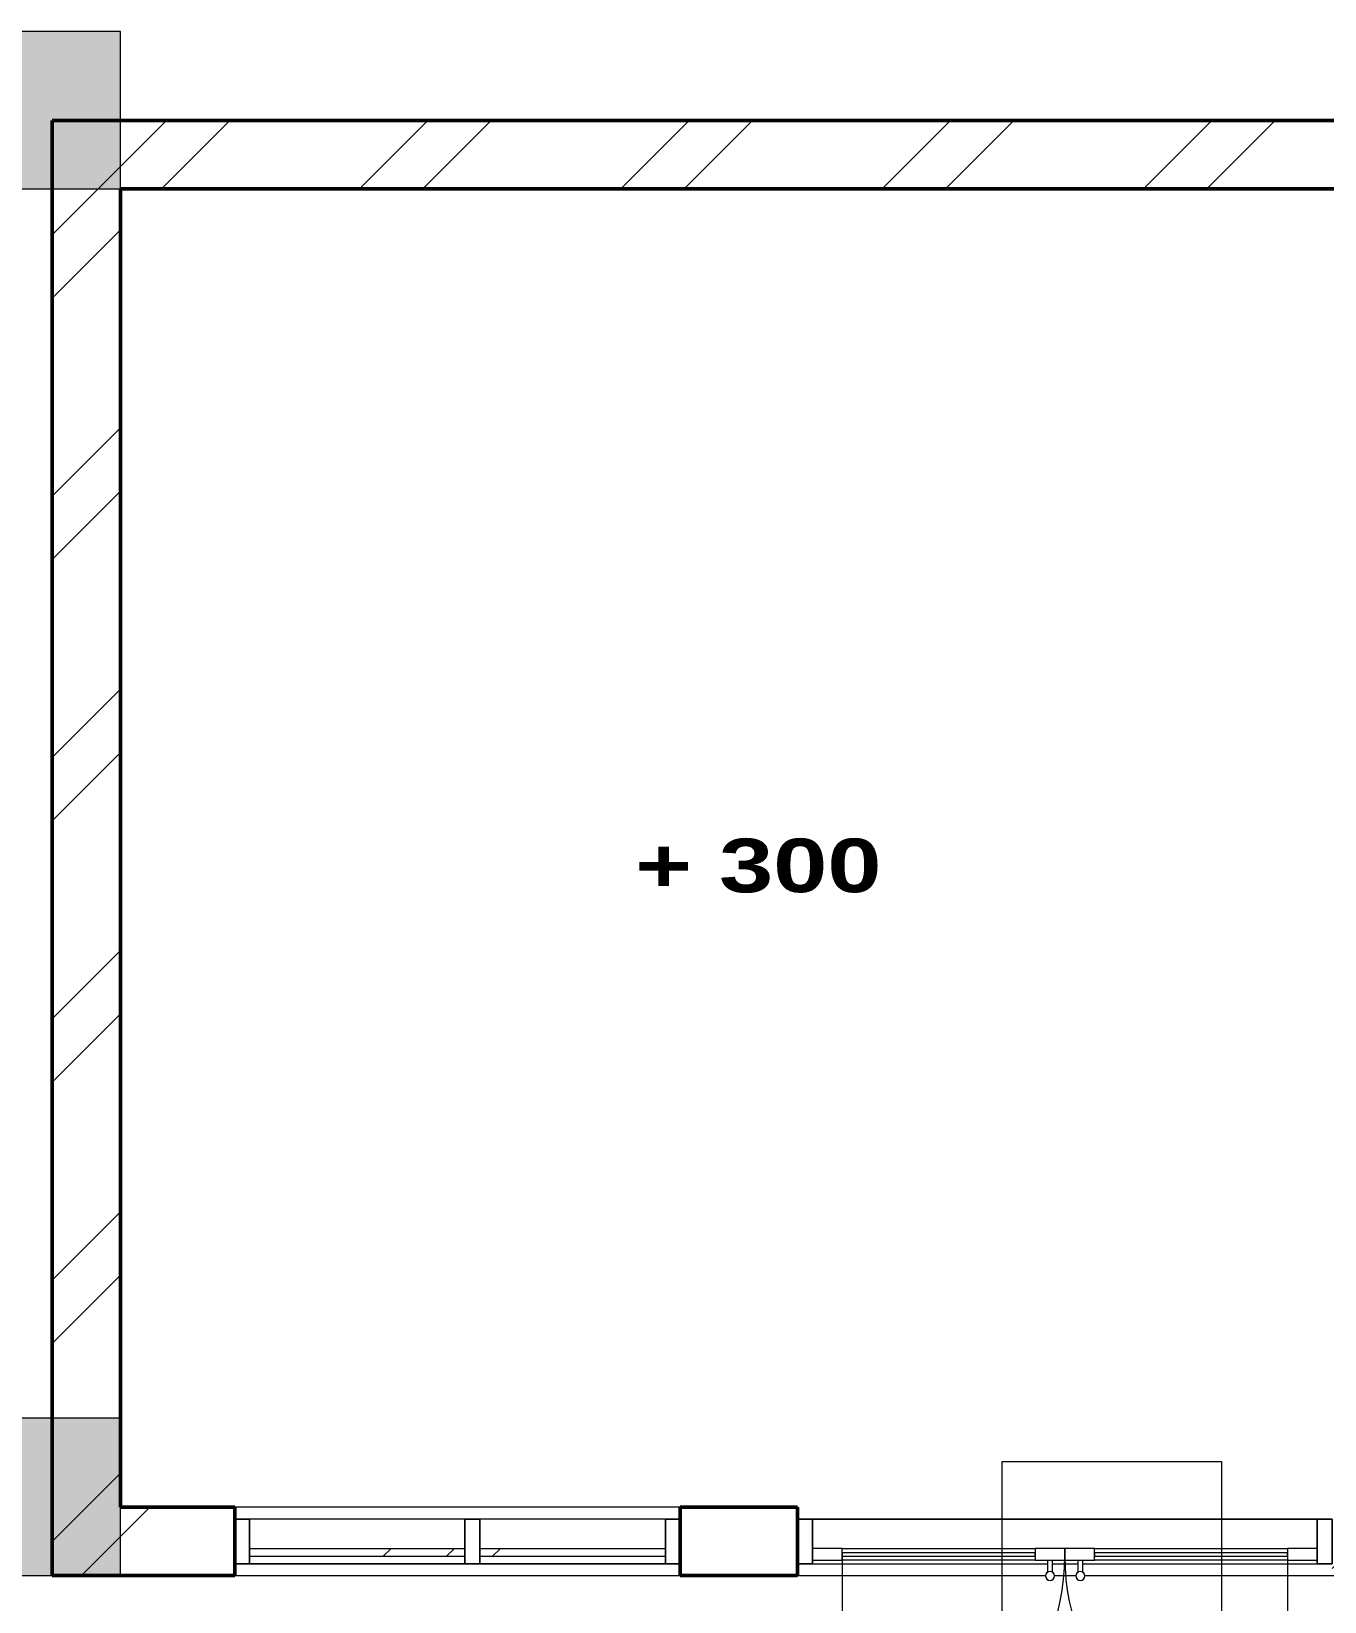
# Model space of a CAD drawing. Header units: inches. Extents: x 22 to 382261, y 22 to 371281.
# Drawn here: x 114079 to 118434, y 249908 to 255195 of the extents above; entities that cross this region are included whole.
import ezdxf

# ---------------------------------------------------------------- set-up
doc = ezdxf.new("R2010")
doc.units = ezdxf.units.IN
doc.header["$MEASUREMENT"] = 0
for name, color, linetype, lineweight in [('A-DOOR', 31, 'Continuous', 9), ('A-DOOR-GLAZ', 31, 'Continuous', 9), ('A-DOOR-IDEN', 31, 'Continuous', 9), ('A-FLOR', 192, 'Continuous', 9), ('A-GLAZ-CURT', 52, 'Continuous', 9), ('A-GLAZ-CWMG', 51, 'Continuous', 9), ('A-WALL', 113, 'Continuous', 9), ('A-WALL-PATT', 111, 'Continuous', 9), ('G-ANNO-DIMS', 111, 'Continuous', 9), ('Q-CASE', 31, 'Continuous', 9)]:
    doc.layers.add(name, color=color, linetype=linetype, lineweight=lineweight)
doc.styles.add('Arial_B_3', font='arialbd.ttf', dxfattribs={"width": 1.3, "height": 180.555556})
pattern_1 = [(45, (133937.6, 247897.3), (-440.033, 440.033), []), (45, (133937.6, 248564), (-440.033, 440.033), [])]

# ---------------------------------------------------------------- blocks, each defined once
blk = doc.blocks.new('System Panel - Glazed-689569-01-Ground floor DIMENSION PLAN')
at = {"layer": 'A-GLAZ-CURT'}
h = blk.add_hatch(dxfattribs=at)
h.set_pattern_fill('FP_3', color=256, style=0, pattern_type=2)
h.set_pattern_definition([(45, (18761.3, -2213.2), (-440.033, 440.033), []), (45, (18761.3, -1546.44), (-440.033, 440.033), [])])
h.paths.add_polyline_path([(-362.5, -49.5), (362.5, -49.5), (362.5, -24.5), (-362.5, -24.5)])
for p, q in [((362.5, -24.5), (-362.5, -24.5)), ((-362.5, -24.5), (-362.5, -49.5)), ((-362.5, -49.5), (-362.5, -24.5)), ((362.5, -24.5), (-362.5, -24.5)), ((-362.5, -49.5), (362.5, -49.5)), ((-362.5, -49.5), (362.5, -49.5)), ((362.5, -49.5), (362.5, -24.5)), ((362.5, -24.5), (362.5, -49.5))]:
    blk.add_line(p, q, dxfattribs=at)
blk = doc.blocks.new('System Panel - Glazed-689568-01-Ground floor DIMENSION PLAN')
at = {"layer": 'A-GLAZ-CURT'}
h = blk.add_hatch(dxfattribs=at)
h.set_pattern_fill('FP_4', color=256, style=0, pattern_type=2)
h.set_pattern_definition([(45, (18036.3, -2213.2), (-440.033, 440.033), []), (45, (18036.3, -1546.44), (-440.033, 440.033), [])])
h.paths.add_polyline_path([(-312.5, -49.5), (312.5, -49.5), (312.5, -24.5), (-312.5, -24.5)])
for p, q in [((312.5, -24.5), (-312.5, -24.5)), ((-312.5, -24.5), (-312.5, -49.5)), ((-312.5, -49.5), (-312.5, -24.5)), ((312.5, -24.5), (-312.5, -24.5)), ((-312.5, -49.5), (312.5, -49.5)), ((-312.5, -49.5), (312.5, -49.5)), ((312.5, -49.5), (312.5, -24.5)), ((312.5, -24.5), (312.5, -49.5))]:
    blk.add_line(p, q, dxfattribs=at)
blk = doc.blocks.new('Door - Double Glass - Framed _AUS_ - Door - Double Glass - Framed _AUS_-689449-01-Ground floor DIMENSION PLAN')
at = {"layer": 'A-DOOR'}
for p, q in [((-750, 50), (-750, 800)), ((750, 50), (750, 800)), ((-750, 62.6), (-850, 62.6)), ((-850, 62.6), (-850, 24)), ((-850, 62.6), (-850, 24)), ((-750, 24), (-750, 62.6)), ((-750, 62.6), (-100, 62.6)), ((0, 62.6), (-100, 62.6)), ((-100, 62.6), (-100, 24)), ((-60.5, 104.4), (-60.5, 62.6)), ((-44.5, 62.6), (-44.5, 104.4)), ((100, 62.6), (0, 62.6)), ((0, 62.6), (0, 24)), ((0, 24), (0, 62.6)), ((41.6, 104.4), (41.6, 62.6)), ((57.6, 62.6), (57.6, 104.4)), ((100, 24), (100, 62.6)), ((100, 62.6), (750, 62.6)), ((850, 62.6), (750, 62.6)), ((750, 62.6), (750, 24)), ((850, 24), (850, 62.6)), ((850, 62.6), (850, 24)), ((-850, 24), (-750, 24)), ((-100, 24), (-750, 24)), ((-100, 24), (0, 24)), ((0, 24), (100, 24)), ((750, 24), (100, 24)), ((750, 24), (850, 24))]:
    blk.add_line(p, q, dxfattribs=at)
for centre, radius, start, end in [((-750, 50), 750, 0, 90), ((750, 50), 750, 90, 180), ((-52.5, 116.1), 15, 90, 270), ((-52.5, 116.1), 15, 90, 238.902), ((-52.5, 116.1), 15, 270, 90), ((-52.5, 116.1), 15, 300.1628, 90), ((49.6, 116.1), 15, 90, 270), ((49.6, 116.1), 15, 90, 238.902), ((49.6, 116.1), 15, 270, 90), ((49.6, 116.1), 15, 300.1628, 90)]:
    blk.add_arc(centre, radius, start, end, dxfattribs=at)
at = {"layer": 'A-DOOR-GLAZ'}
for p, q in [((-100, 50), (-750, 50)), ((-750, 50), (-750, 38)), ((-750, 38), (-100, 38)), ((-100, 38), (-100, 50)), ((750, 50), (100, 50)), ((100, 50), (100, 38)), ((100, 38), (750, 38)), ((750, 38), (750, 50))]:
    blk.add_line(p, q, dxfattribs=at)
blk = doc.blocks.new('Rectangular Mullion - 50 x 150mm-473915-01-Ground floor DIMENSION PLAN')
at = {"layer": 'A-GLAZ-CWMG', "lineweight": 18}
for p, q in [((0, 75), (-50, 75)), ((-50, 75), (-50, -75)), ((0, -75), (0, 75)), ((-50, -75), (0, -75))]:
    blk.add_line(p, q, dxfattribs=at)
at = {"layer": 'A-GLAZ-CWMG'}
for p, q in [((-50, 49.5), (-50, 75)), ((-50, 75), (0, 75)), ((0, 75), (0, -75)), ((-50, 24.5), (-50, 49.5)), ((-50, -75), (-50, 24.5)), ((0, -75), (-50, -75))]:
    blk.add_line(p, q, dxfattribs=at)
blk = doc.blocks.new('Rectangular Mullion - 50 x 150mm-473916-01-Ground floor DIMENSION PLAN')
at = {"layer": 'A-GLAZ-CWMG', "lineweight": 18}
for p, q in [((-50, 75), (0, 75)), ((-50, -75), (-50, 75)), ((0, 75), (0, -75)), ((0, -75), (-50, -75))]:
    blk.add_line(p, q, dxfattribs=at)
at = {"layer": 'A-GLAZ-CWMG'}
for p, q in [((0, 75), (-50, 75)), ((-50, 75), (-50, 49.5)), ((0, -75), (0, 75)), ((-50, 49.5), (-50, 24.5)), ((-50, 24.5), (-50, -75)), ((-50, -75), (0, -75))]:
    blk.add_line(p, q, dxfattribs=at)
blk = doc.blocks.new('Rectangular Mullion - 50 x 150mm-689564-01-Ground floor DIMENSION PLAN')
at = {"layer": 'A-GLAZ-CWMG'}
for p, q in [((-19123.8, 2188.7), (-19123.8, 2288.2)), ((-19123.8, 2288.2), (-19123.8, 2188.7)), ((-18398.8, 2288.2), (-19123.8, 2288.2)), ((-18398.8, 2288.2), (-19123.8, 2288.2)), ((-18398.8, 2188.7), (-18398.8, 2288.2)), ((-18398.8, 2288.2), (-18398.8, 2188.7)), ((-19123.8, 2163.7), (-19123.8, 2188.7)), ((-19123.8, 2188.7), (-19123.8, 2163.7)), ((-18398.8, 2163.7), (-18398.8, 2188.7)), ((-18398.8, 2188.7), (-18398.8, 2163.7)), ((-19123.8, 2138.2), (-19123.8, 2163.7)), ((-19123.8, 2163.7), (-19123.8, 2138.2)), ((-19123.8, 2138.2), (-18398.8, 2138.2)), ((-18398.8, 2138.2), (-19123.8, 2138.2)), ((-18398.8, 2138.2), (-18398.8, 2163.7)), ((-18398.8, 2163.7), (-18398.8, 2138.2))]:
    blk.add_line(p, q, dxfattribs=at)
blk = doc.blocks.new('Rectangular Mullion - 50 x 150mm-473910-01-Ground floor DIMENSION PLAN')
at = {"layer": 'A-GLAZ-CWMG', "lineweight": 18}
for p, q in [((-25, 75), (25, 75)), ((-25, -75), (-25, 75)), ((25, 75), (25, -75)), ((25, -75), (-25, -75))]:
    blk.add_line(p, q, dxfattribs=at)
at = {"layer": 'A-GLAZ-CWMG'}
for p, q in [((25, 75), (-25, 75)), ((-25, 75), (-25, 49.5)), ((25, 49.5), (25, 75)), ((-25, 49.5), (-25, 24.5)), ((-25, 24.5), (-25, -75)), ((25, 24.5), (25, 49.5)), ((25, -75), (25, 24.5)), ((-25, -75), (25, -75))]:
    blk.add_line(p, q, dxfattribs=at)
blk = doc.blocks.new('Rectangular Mullion - 50 x 150mm-689565-01-Ground floor DIMENSION PLAN')
at = {"layer": 'A-GLAZ-CWMG'}
for p, q in [((-18348.8, 2188.7), (-18348.8, 2288.2)), ((-18348.8, 2288.2), (-18348.8, 2188.7)), ((-17723.8, 2288.2), (-18348.8, 2288.2)), ((-17723.8, 2288.2), (-18348.8, 2288.2)), ((-17723.8, 2188.7), (-17723.8, 2288.2)), ((-17723.8, 2288.2), (-17723.8, 2188.7)), ((-18348.8, 2163.7), (-18348.8, 2188.7)), ((-18348.8, 2188.7), (-18348.8, 2163.7)), ((-17723.8, 2163.7), (-17723.8, 2188.7)), ((-17723.8, 2188.7), (-17723.8, 2163.7)), ((-18348.8, 2138.2), (-18348.8, 2163.7)), ((-18348.8, 2163.7), (-18348.8, 2138.2)), ((-18348.8, 2138.2), (-17723.8, 2138.2)), ((-17723.8, 2138.2), (-18348.8, 2138.2)), ((-17723.8, 2138.2), (-17723.8, 2163.7)), ((-17723.8, 2163.7), (-17723.8, 2138.2))]:
    blk.add_line(p, q, dxfattribs=at)
blk = doc.blocks.new('Rectangular Mullion - 50 x 150mm-450140-01-Ground floor DIMENSION PLAN')
at = {"layer": 'A-GLAZ-CWMG', "lineweight": 18}
for p, q in [((0, 75), (-50, 75)), ((-50, 75), (-50, -75)), ((0, -75), (0, 75)), ((-50, -75), (0, -75))]:
    blk.add_line(p, q, dxfattribs=at)
at = {"layer": 'A-GLAZ-CWMG'}
for p, q in [((-50, -24), (-50, 75)), ((-50, 75), (0, 75)), ((0, 75), (0, -75)), ((-50, -62.6), (-50, -24)), ((-50, -75), (-50, -62.6)), ((0, -75), (-50, -75))]:
    blk.add_line(p, q, dxfattribs=at)
blk = doc.blocks.new('Rectangular Mullion - 50 x 150mm-450141-01-Ground floor DIMENSION PLAN')
at = {"layer": 'A-GLAZ-CWMG', "lineweight": 18}
for p, q in [((-50, 75), (0, 75)), ((-50, -75), (-50, 75)), ((0, 75), (0, -75)), ((0, -75), (-50, -75))]:
    blk.add_line(p, q, dxfattribs=at)
at = {"layer": 'A-GLAZ-CWMG'}
for p, q in [((0, 75), (-50, 75)), ((-50, 75), (-50, -24)), ((0, -75), (0, 75)), ((-50, -24), (-50, -62.6)), ((-50, -62.6), (-50, -75)), ((-50, -75), (0, -75))]:
    blk.add_line(p, q, dxfattribs=at)
blk = doc.blocks.new('Rectangular Mullion - 50 x 150mm-689447-01-Ground floor DIMENSION PLAN')
at = {"layer": 'A-GLAZ-CWMG'}
for p, q in [((-17228.8, 2288.2), (-17228.8, 2189.2)), ((-17228.8, 2189.2), (-17228.8, 2288.2)), ((-15528.8, 2288.2), (-17228.8, 2288.2)), ((-17228.8, 2288.2), (-15528.8, 2288.2)), ((-15528.8, 2288.2), (-15528.8, 2189.2)), ((-15528.8, 2189.2), (-15528.8, 2288.2)), ((-17228.8, 2189.2), (-17228.8, 2150.6)), ((-17228.8, 2150.6), (-17228.8, 2189.2)), ((-15528.8, 2189.2), (-15528.8, 2150.6)), ((-15528.8, 2150.6), (-15528.8, 2189.2)), ((-17228.8, 2150.6), (-17228.8, 2138.2)), ((-17228.8, 2138.2), (-17228.8, 2150.6)), ((-17228.8, 2138.2), (-16436.1, 2138.2)), ((-17228.8, 2138.2), (-16436.1, 2138.2)), ((-16420.9, 2138.2), (-16334, 2138.2)), ((-16420.9, 2138.2), (-16334, 2138.2)), ((-16318.7, 2138.2), (-15528.8, 2138.2)), ((-16318.7, 2138.2), (-15528.8, 2138.2)), ((-15528.8, 2150.6), (-15528.8, 2138.2)), ((-15528.8, 2138.2), (-15528.8, 2150.6))]:
    blk.add_line(p, q, dxfattribs=at)
blk = doc.blocks.new('Casework 23 - Casework 23-687365-01-Ground floor DIMENSION PLAN')
at = {"layer": 'Q-CASE'}
h = blk.add_hatch(color=256, dxfattribs=at)
h.paths.add_polyline_path([(-12668.8, 6768.2), (-12668.8, 7298.2), (-13198.8, 7298.2), (-13198.8, 6768.2)])
h.paths.add_polyline_path([(-19558.8, 6768.2), (-19558.8, 7298.2), (-20078.8, 7298.2), (-20078.8, 6768.2), (-19939.2, 6768.2)])
h.paths.add_polyline_path([(-27228.8, 6768.2), (-26698.8, 6768.2), (-26698.8, 7298.2), (-27228.8, 7298.2)])
h.paths.add_polyline_path([(-22798.8, 6768.2), (-22278.8, 6768.2), (-22278.8, 7298.2), (-22798.8, 7298.2)])
h = blk.add_hatch(color=256, dxfattribs=at)
h.paths.add_polyline_path([(-12668.8, 2098.2), (-12668.8, 2628.2), (-13198.8, 2628.2), (-13198.8, 2098.2)])
h.paths.add_polyline_path([(-26698.8, 2098.2), (-26698.8, 2628.2), (-27228.8, 2628.2), (-27228.8, 2098.2)])
h.paths.add_polyline_path([(-22798.8, 2098.2), (-22278.8, 2098.2), (-22278.8, 2628.2), (-22798.8, 2628.2)])
h.paths.add_polyline_path([(-20078.8, 2098.2), (-19558.8, 2098.2), (-19558.8, 2628.2), (-20078.8, 2628.2), (-20078.8, 2252.5)])
at = {"layer": 'Q-CASE', "lineweight": 18}
for p, q in [((-19558.8, 7298.2), (-20078.8, 7298.2)), ((-19558.8, 6768.2), (-19558.8, 7298.2)), ((-20078.8, 6768.2), (-19558.8, 6768.2)), ((-19558.8, 2628.2), (-20078.8, 2628.2)), ((-19558.8, 2098.2), (-19558.8, 2628.2)), ((-20078.8, 2098.2), (-19558.8, 2098.2))]:
    blk.add_line(p, q, dxfattribs=at)
blk = doc.blocks.new('M_Door Tag1 - M_Door Tag 2-910938-01-Ground floor DIMENSION PLAN')
at = {"layer": 'A-DOOR-IDEN'}
for p, q in [((-1.206, 1.536), (3.019, 1.536)), ((-1.206, -1.791), (-1.206, 1.536)), ((3.019, 1.536), (3.019, -1.791)), ((3.019, -1.791), (-1.206, -1.791))]:
    blk.add_line(p, q, dxfattribs=at)

msp = doc.modelspace()

# ---------------------------------------------------------------- hatches: boundary and pattern name
at = {"layer": 'A-WALL-PATT'}
h = msp.add_hatch(dxfattribs=at)
h.set_pattern_fill('FP_1', color=256, style=0, pattern_type=2)
h.set_pattern_definition(pattern_1)
h.paths.add_polyline_path([(114148.8, 254665.5), (120738.8, 254665.5), (120738.8, 254895.5), (114148.8, 254895.5)])
h = msp.add_hatch(dxfattribs=at)
h.set_pattern_fill('FP_1', color=256, style=0, pattern_type=2)
h.set_pattern_definition(pattern_1)
h.paths.add_polyline_path([(114378.8, 249995.5), (114378.8, 254665.5), (114148.8, 254665.5), (114148.8, 249995.5)])
h = msp.add_hatch(dxfattribs=at)
h.set_pattern_fill('FP_1', color=256, style=0, pattern_type=2)
h.set_pattern_definition(pattern_1)
h.paths.add_polyline_path([(118617, 249995.5), (119018.8, 249995.5), (119018.8, 250225.5), (118458.8, 250225.5), (118458.8, 249995.5)])
h.paths.add_polyline_path([(114378.8, 249995.5), (114763.8, 249995.5), (114763.8, 250225.5), (114378.8, 250225.5)])
h.paths.add_polyline_path([(116263.8, 249995.5), (116658.8, 249995.5), (116658.8, 250225.5), (116263.8, 250225.5), (116263.8, 250149.8)])
h.paths.add_polyline_path([(120518.8, 249995.5), (120968.8, 249995.5), (120968.8, 250225.5), (120518.8, 250225.5), (120518.8, 250149.8)])

# ---------------------------------------------------------------- linework, layer by layer
at = {"layer": 'A-FLOR'}
for p, q in [((114763.8, 249995.5), (117494.7, 249995.5)), ((117523.8, 249995.5), (117596.8, 249995.5)), ((117625.9, 249995.5), (120518.8, 249995.5))]:
    msp.add_line(p, q, dxfattribs=at)
at = {"layer": 'A-WALL', "lineweight": 50}
for p, q in [((120968.8, 254895.5), (114148.8, 254895.5)), ((114148.8, 254895.5), (114148.8, 249995.5)), ((114378.8, 254665.5), (120738.8, 254665.5)), ((114378.8, 250225.5), (114378.8, 254665.5)), ((114763.8, 250225.5), (114378.8, 250225.5)), ((114763.8, 249995.5), (114763.8, 250225.5)), ((116658.8, 250225.5), (116263.8, 250225.5)), ((116263.8, 250225.5), (116263.8, 249995.5)), ((116658.8, 249995.5), (116658.8, 250225.5)), ((114148.8, 249995.5), (114763.8, 249995.5)), ((116263.8, 249995.5), (116658.8, 249995.5))]:
    msp.add_line(p, q, dxfattribs=at)
at = {"layer": 'A-WALL'}
msp.add_line((116263.8, 250225.5), (114763.8, 250225.5), dxfattribs=at)

# ---------------------------------------------------------------- block references
at = {"layer": 'A-DOOR', "rotation": 180}
msp.add_blockref('Door - Double Glass - Framed _AUS_ - Door - Double Glass - Framed _AUS_-689449-01-Ground floor DIMENSION PLAN', (117558.8, 250110.5), dxfattribs=at)
at = {"layer": 'A-DOOR-IDEN', "xscale": 174.9999999999999, "yscale": 174.9999999999999, "zscale": 174.9999999999999}
msp.add_blockref('M_Door Tag1 - M_Door Tag 2-910938-01-Ground floor DIMENSION PLAN', (117558.8, 250110.5), dxfattribs=at)
at = {"layer": 'A-GLAZ-CURT'}
for name, p in [('System Panel - Glazed-689569-01-Ground floor DIMENSION PLAN', (115176.3, 250110.5)), ('System Panel - Glazed-689568-01-Ground floor DIMENSION PLAN', (115901.3, 250110.5))]:
    msp.add_blockref(name, p, dxfattribs=at)
at = {"layer": 'A-GLAZ-CWMG', "rotation": 180}
msp.add_blockref('Rectangular Mullion - 50 x 150mm-473915-01-Ground floor DIMENSION PLAN', (114763.8, 250110.5), dxfattribs=at)
at = {"layer": 'A-GLAZ-CWMG'}
for name, p in [('Rectangular Mullion - 50 x 150mm-689564-01-Ground floor DIMENSION PLAN', (133937.6, 247897.3)), ('Rectangular Mullion - 50 x 150mm-689565-01-Ground floor DIMENSION PLAN', (133937.6, 247897.3)), ('Rectangular Mullion - 50 x 150mm-689447-01-Ground floor DIMENSION PLAN', (133937.6, 247897.3)), ('Rectangular Mullion - 50 x 150mm-450140-01-Ground floor DIMENSION PLAN', (118458.8, 250110.5))]:
    msp.add_blockref(name, p, dxfattribs=at)
at = {"layer": 'A-GLAZ-CWMG', "extrusion": (0, 0, -1), "rotation": 180}
for name, p in [('Rectangular Mullion - 50 x 150mm-473910-01-Ground floor DIMENSION PLAN', (-115563.8, 250110.5)), ('Rectangular Mullion - 50 x 150mm-473916-01-Ground floor DIMENSION PLAN', (-116263.8, 250110.5))]:
    msp.add_blockref(name, p, dxfattribs=at)
at = {"layer": 'A-GLAZ-CWMG', "extrusion": (0, 0, -1)}
msp.add_blockref('Rectangular Mullion - 50 x 150mm-450141-01-Ground floor DIMENSION PLAN', (-116658.8, 250110.5), dxfattribs=at)
at = {"layer": 'Q-CASE'}
msp.add_blockref('Casework 23 - Casework 23-687365-01-Ground floor DIMENSION PLAN', (133937.6, 247897.3), dxfattribs=at)

# ---------------------------------------------------------------- next in the draw order: texts
at = {"layer": 'G-ANNO-DIMS', "insert": (116112.1, 252477.2), "char_height": 180.56, "width": 934.142, "attachment_point": 1, "line_spacing_factor": 0.941778, "style": 'Arial_B_3', "bg_fill": 3, "box_fill_scale": 1.25, "bg_fill_color": 256, "bg_fill_true_color": 13158600, "bg_fill_transparency": 0}
msp.add_mtext('+ 300', dxfattribs=at)

doc.saveas('drawing.dxf')
